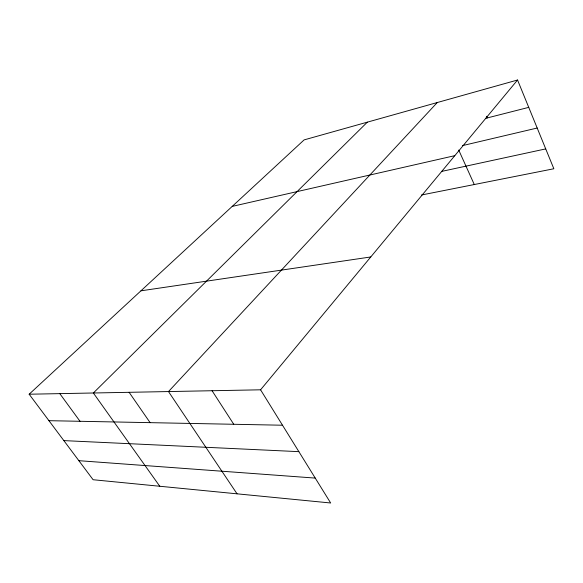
<?xml version="1.0" encoding="UTF-8"?>
<svg xmlns="http://www.w3.org/2000/svg" width="583" height="583" viewBox="0 0 583 583"><rect width="100%" height="100%" fill="white"/><g stroke="black" fill="none" stroke-linecap="round" stroke-linejoin="round"><path stroke-width="0.87" d="M260.572 389.808L330.663 502.991L93.105 479.729L29.15 394.217L260.572 389.808L517.551 80.009L553.85 168.757L421.465 195.006M437.272 102.528L168.494 391.565L237.048 493.823M367.341 122.153L93.36 392.993L159.778 486.258M29.15 394.217L304.122 139.891L517.551 80.009M485.537 118.371L528.737 107.367M462.53 145.604L537.191 128.027M232.209 206.397L454.791 155.661M441.397 171.46L545.724 148.898M140.94 290.822L370.773 256.957M48.943 420.686L282.5 425.226M63.846 440.61L298.868 451.657M78.858 460.679L315.235 478.089M59.801 393.634L80.009 421.283M129.113 392.315L150.115 422.646M212.074 390.734L233.747 424.271M458.726 150.057L474.285 184.534M486.586 116.279L487.293 117.919"/></g></svg>
